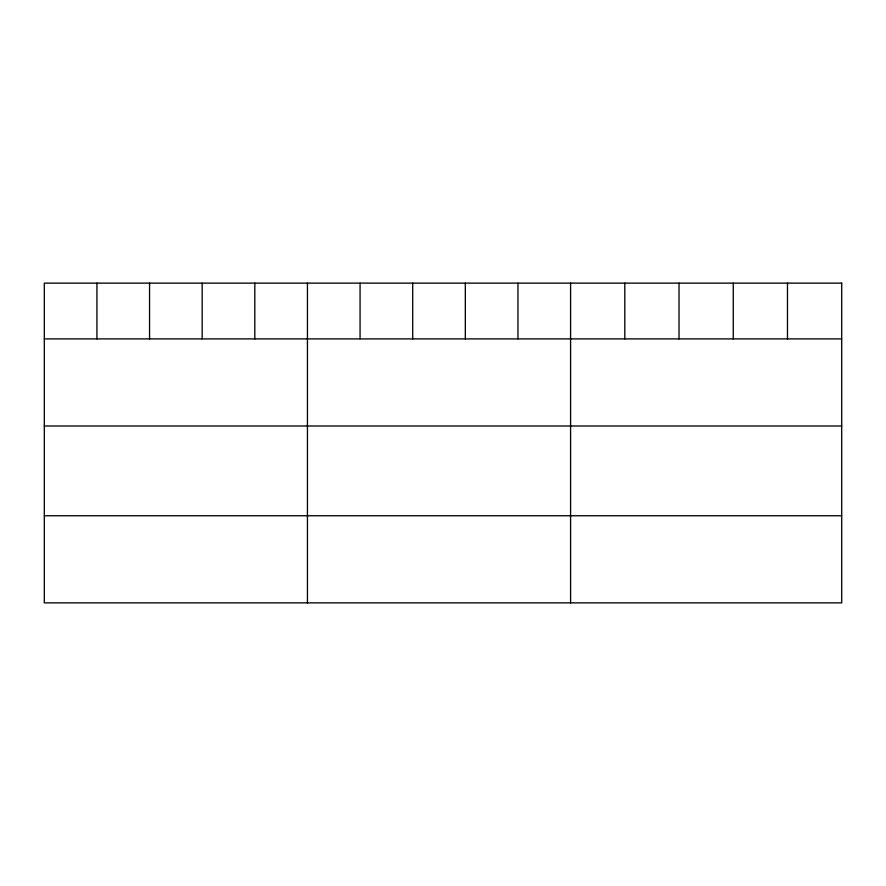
<?xml version="1.0" encoding="UTF-8"?>
<svg xmlns="http://www.w3.org/2000/svg" width="886" height="886" viewBox="0 0 886 886"><rect width="100%" height="100%" fill="white"/><g stroke="black" fill="none" stroke-linecap="round" stroke-linejoin="round"><path stroke-width="1.33" d="M44.3 338.895L841.7 338.895M44.3 426L841.7 426M44.3 515.752L841.7 515.752M787.477 283.132L787.477 338.895M733.254 283.132L733.254 338.895M679.03 283.132L679.03 338.895M624.807 283.132L624.807 338.895M570.584 283.132L570.584 602.868M517.956 283.132L517.956 338.895M465.327 283.132L465.327 338.895M412.699 283.132L412.699 338.895M360.07 283.132L360.07 338.895M307.442 283.132L307.442 602.868M254.814 283.132L254.814 338.895M202.185 283.132L202.185 338.895M149.557 283.132L149.557 338.895M96.928 283.132L96.928 338.895M841.7 283.132L44.3 283.132L44.3 602.868L841.7 602.868L841.7 283.132"/></g></svg>
